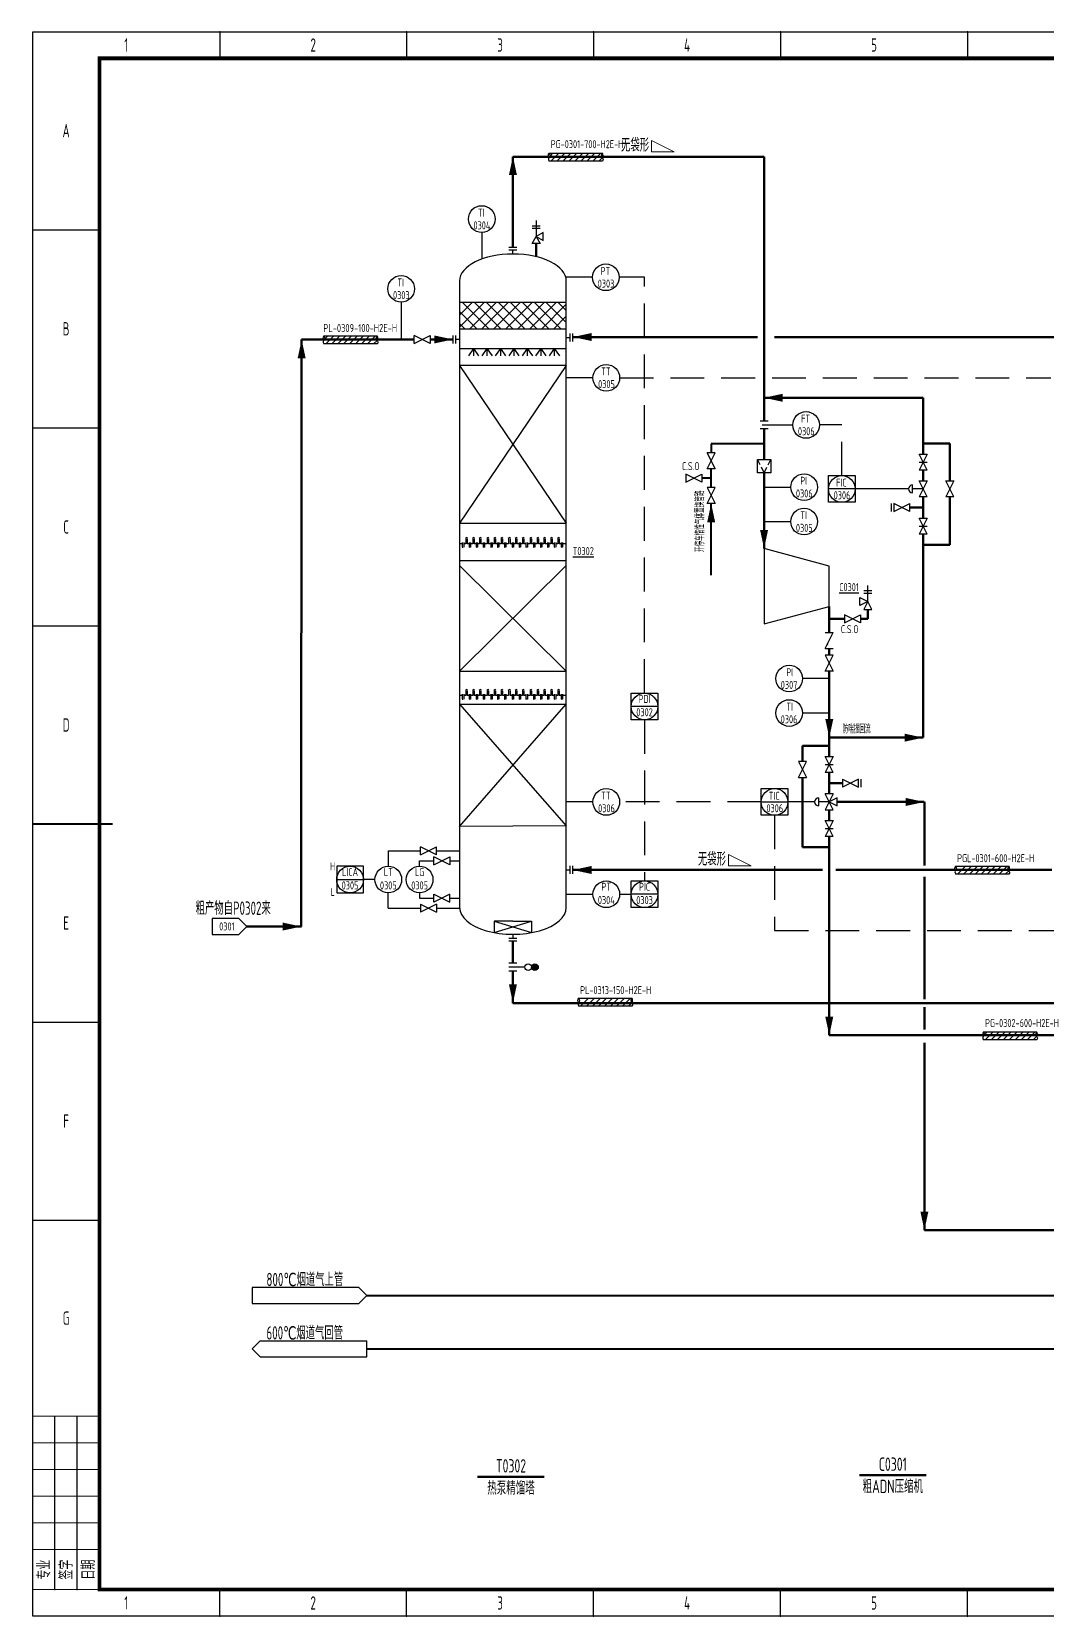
# Model space of a CAD drawing. Header units: millimetres. Extents: x 453 to 7190, y 523 to 4294.
# Drawn here: x 2184 to 2565, y 1317 to 1911 of the extents above; entities that cross this region are included whole.
import ezdxf

# ---------------------------------------------------------------- set-up
doc = ezdxf.new("R2010")
doc.units = ezdxf.units.MM
doc.linetypes.add('DASHED', pattern=[19.05, 12.7, -6.35])
for name, color, linetype, lineweight in [('01-主物流线-粗实线', 134, 'Continuous', 80), ('03-设备外轮廓线-细实线', 7, 'Continuous', 25), ('04-设备内部件-细实线', 170, 'Continuous', 25), ('05-图框与标题栏', 7, 'Continuous', 25), ('06-公用工程-中、低压蒸汽与凝水回管', 14, 'Continuous', 40), ('07-公用工程-氮气或空气与回管', 241, 'Continuous', 40), ('09-文本', 7, 'Continuous', 25), ('10-流股接续标志', 7, 'Continuous', 25), ('11-文本', 7, 'Continuous', 25), ('11-管道组合号', 50, 'Continuous', 15), ('12-仪表', 190, 'Continuous', 25), ('12-信号线', 226, 'DASHED', 25), ('12-设备位号线', 7, 'Continuous', 80), ('14-箭头', 7, 'Continuous', 25), ('15-仪表', 190, 'Continuous', 25), ('16-阀门与管件', 102, 'Continuous', 25)]:
    doc.layers.add(name, color=color, linetype=linetype, lineweight=lineweight)
doc.layers.add('TITLE', color=7, linetype='Continuous')
doc.styles.add('3-gbcbig', font='gbenor.shx', dxfattribs={"width": 0.7, "height": 3, "bigfont": 'gbcbig.shx'})
doc.styles.add('5-gbcbig', font='gbenor.shx', dxfattribs={"width": 0.7, "height": 5, "bigfont": 'gbcbig.shx'})
doc.styles.add('PRAY-6-GBCBIG', font='gbenor.shx', dxfattribs={"width": 0.7, "bigfont": 'gbcbig.shx'})
doc.styles.add('头号烷家', font='gbenor.shx', dxfattribs={"width": 0.75, "height": 3, "bigfont": 'gbcbig.shx'})
doc.styles.add('工程字', font='gbenor.shx', dxfattribs={"bigfont": 'gbcbig.shx'})

# ---------------------------------------------------------------- blocks, each defined once
blk = doc.blocks.new('锥型过滤器')
at = {"layer": '16-阀门与管件'}
for p, q in [((0, 0), (-1.03, -2.05)), ((0, 0), (1.03, -2.05)), ((-1.47, -2.95), (-2.5, -5)), ((1.47, -2.95), (2.5, -5))]:
    blk.add_line(p, q, dxfattribs=at)
blk.add_lwpolyline([(-2.5, -5), (2.5, -5), (2.5, 0), (-2.5, 0)], close=True, dxfattribs=at)
blk = doc.blocks.new('管道组合号')
at = {"layer": '11-管道组合号', "style": '头号烷家', "width": 0.75}
blk.add_attdef('管道组合号', (-4.3, 3.13), '', height=3, dxfattribs=at)

msp = doc.modelspace()

# ---------------------------------------------------------------- hatches: boundary and pattern name
at = {"layer": '04-设备内部件-细实线'}
h = msp.add_hatch(dxfattribs=at)
h.set_pattern_fill('ANSI37', color=256)
h.set_pattern_definition([(45, (1714.4883, -1689.9793), (-2.245064, 2.245064), []), (135, (1714.4883, -1689.9793), (-2.245064, -2.245064), [])])
h.paths.add_polyline_path([(2344.67, 1809.8), (2344.67, 1799.8), (2384.67, 1799.8), (2384.67, 1809.8)])
at = {"layer": '16-阀门与管件'}
msp.add_hatch(color=256, dxfattribs=at).paths.add_polyline_path([(2371.67, 1560.5, -1), (2374.17, 1560.5, -1)])

# ---------------------------------------------------------------- linework, layer by layer
for p, q in [((2366.17, 1830.3), (2363.17, 1830.3)), ((2366.17, 1829.3), (2363.17, 1829.3)), ((2364.67, 1827.8), (2364.67, 1829.3)), ((2342.17, 1797.29), (2342.17, 1794.29)), ((2343.17, 1797.29), (2343.17, 1794.29)), ((2344.67, 1795.79), (2343.17, 1795.79)), ((2384.67, 1796.5), (2386.17, 1796.5)), ((2386.17, 1795), (2386.17, 1798)), ((2387.17, 1795), (2387.17, 1798)), ((2458.82, 1717.38), (2458.82, 1745.83)), ((2458.82, 1717.38), (2458.82, 1689.18)), ((2483.26, 1710.83), (2458.82, 1717.38)), ((2483.26, 1695.73), (2483.26, 1710.83)), ((2458.82, 1689.18), (2483.26, 1695.73)), ((2483.26, 1677.47), (2483.26, 1677.47)), ((2386.17, 1595.42), (2386.17, 1598.42)), ((2387.17, 1595.42), (2387.17, 1598.42)), ((2530.55, 1598.35), (2550.55, 1598.35)), ((2531.28, 1595.35), (2534.28, 1598.35)), ((2533.52, 1595.35), (2536.52, 1598.35)), ((2535.77, 1595.35), (2538.77, 1598.35)), ((2538.01, 1595.35), (2541.01, 1598.35)), ((2540.26, 1595.35), (2543.26, 1598.35)), ((2542.5, 1595.35), (2545.5, 1598.35)), ((2544.75, 1595.35), (2547.75, 1598.35)), ((2546.99, 1595.35), (2549.99, 1598.35)), ((2384.67, 1596.92), (2386.17, 1596.92)), ((2550.55, 1595.35), (2530.55, 1595.35)), ((2549.24, 1595.35), (2550.51, 1596.63)), ((2261.91, 1578.71), (2251.91, 1578.71)), ((2251.91, 1578.71), (2251.91, 1572.71)), ((2264.91, 1575.71), (2261.91, 1578.71)), ((2261.91, 1572.71), (2264.91, 1575.71)), ((2251.91, 1572.71), (2261.91, 1572.71)), ((2363.17, 1571.3), (2366.17, 1571.3)), ((2363.17, 1570.3), (2366.17, 1570.3)), ((2364.67, 1572.8), (2364.67, 1571.3)), ((2389.25, 1548.89), (2409.25, 1548.89)), ((2409.25, 1545.89), (2389.25, 1545.89)), ((2389.98, 1545.89), (2392.98, 1548.89)), ((2392.22, 1545.89), (2395.22, 1548.89)), ((2394.47, 1545.89), (2397.47, 1548.89)), ((2396.71, 1545.89), (2399.71, 1548.89)), ((2398.96, 1545.89), (2401.96, 1548.89)), ((2401.2, 1545.89), (2404.2, 1548.89)), ((2403.45, 1545.89), (2406.45, 1548.89)), ((2405.69, 1545.89), (2408.69, 1548.89)), ((2407.94, 1545.89), (2409.21, 1547.17))]:
    msp.add_line(p, q)
for points in [[(2481.76, 1680, 0, 0.7, 0), (2482.66, 1681.79, 0.7, 0.7, 0)], [(2518.47, 1646.52, 0, 3, 0), (2511.47, 1646.52, 3, 3, 0)]]:
    msp.add_lwpolyline(points, format="xyseb")
for centre, radius, start, end in [((2531.7, 1597.37), 1.5, 139.56309, 215.9037), ((2549.46, 1597.52), 1.37, 319.99289, 37.26243), ((2390.4, 1547.92), 1.5, 139.56309, 215.9037), ((2408.16, 1548.06), 1.37, 319.99289, 37.26243)]:
    msp.add_arc(centre, radius, start, end)
for points in [[(2530.55, 1598.35), (2530.91, 1597.19), (2530.38, 1596.26), (2530.55, 1595.35)], [(2389.25, 1548.89), (2389.61, 1547.73), (2389.08, 1546.8), (2389.25, 1545.89)]]:
    msp.add_spline(points, degree=3)
for points in [[(2550.55, 1598.35), (2550.2, 1597.87), (2550.04, 1596.96), (2551.01, 1596.23), (2550.73, 1595.53), (2550.55, 1595.35)], [(2409.25, 1548.89), (2408.9, 1548.41), (2408.74, 1547.5), (2409.71, 1546.77), (2409.43, 1546.07), (2409.25, 1545.89)]]:
    msp.add_open_spline(points, degree=3, knots=[0, 0, 0, 0, 1.367527, 2.619727, 3.553416, 3.553416, 3.553416, 3.553416])
at = {"layer": '01-主物流线-粗实线'}
for p, q in [((2364.67, 1830.3), (2364.67, 1864.28)), ((2364.67, 1864.28), (2458.82, 1864.28)), ((2458.82, 1765.23), (2458.82, 1864.28)), ((2373.4, 1831.8), (2373.4, 1826.8)), ((2285.31, 1575.71), (2285.47, 1795.79)), ((2285.47, 1795.79), (2327.69, 1795.79)), ((2333.69, 1795.79), (2342.17, 1795.79)), ((2387.17, 1796.7), (2456.32, 1796.7)), ((2462.72, 1796.7), (2614.18, 1796.7)), ((2518.47, 1773.93), (2458.82, 1773.93)), ((2518.47, 1773.93), (2518.47, 1752.74)), ((2458.82, 1750.83), (2458.82, 1762.23)), ((2518.47, 1756.74), (2528.47, 1756.74)), ((2528.47, 1756.74), (2528.47, 1742.74)), ((2518.47, 1746.74), (2518.47, 1742.74)), ((2458.82, 1717.38), (2458.82, 1745.83)), ((2518.47, 1736.74), (2518.47, 1728.74)), ((2528.47, 1718.74), (2528.47, 1736.74)), ((2518.47, 1732.74), (2513.47, 1732.74)), ((2518.47, 1722.74), (2518.47, 1646.52)), ((2518.47, 1718.74), (2528.47, 1718.74)), ((2483.26, 1695.73), (2483.26, 1686)), ((2497.74, 1691.05), (2497.74, 1694.59)), ((2488.93, 1691.02), (2483.26, 1691.02)), ((2494.93, 1691.05), (2497.74, 1691.05)), ((2483.26, 1680), (2483.26, 1677.47)), ((2483.26, 1671.47), (2483.26, 1653.62)), ((2483.26, 1639.42), (2483.26, 1653.62)), ((2483.26, 1646.52), (2518.47, 1646.52)), ((2483.26, 1643.42), (2473.26, 1643.42)), ((2473.26, 1643.42), (2473.26, 1637.59)), ((2473.26, 1605.42), (2473.26, 1631.59)), ((2483.26, 1633.42), (2483.26, 1625.42)), ((2483.26, 1629.42), (2488.26, 1629.42)), ((2483.26, 1625.42), (2483.26, 1628.81)), ((2486.26, 1622.42), (2518.89, 1622.42)), ((2518.91, 1622.42), (2518.91, 1598.56)), ((2483.26, 1615.42), (2483.26, 1619.42)), ((2483.26, 1619.42), (2483.26, 1615.42)), ((2483.26, 1605.42), (2473.26, 1605.42)), ((2483.26, 1534.97), (2483.26, 1609.42)), ((2480.76, 1596.92), (2387.17, 1596.92)), ((2541.57, 1596.92), (2485.76, 1596.92)), ((2518.91, 1594.41), (2518.91, 1566.4)), ((2541.57, 1596.92), (2566.71, 1596.92)), ((2264.91, 1575.71), (2285.47, 1575.71)), ((2364.67, 1570.3), (2364.67, 1562)), ((2518.91, 1566.4), (2518.91, 1548.55)), ((2364.67, 1559), (2364.67, 1547.04)), ((2364.67, 1547.04), (2436.9, 1547.04)), ((2436.9, 1547.04), (2481.57, 1547.04)), ((2478.57, 1547.04), (2629.56, 1547.04)), ((2518.91, 1545.53), (2518.91, 1537.12)), ((2618.25, 1534.97), (2483.26, 1534.97)), ((2518.91, 1532.18), (2518.91, 1461.89)), ((2518.91, 1461.89), (2632.85, 1461.89))]:
    msp.add_line(p, q, dxfattribs=at)
at = {"layer": '03-设备外轮廓线-细实线'}
for p, q in [((2344.67, 1817.8), (2344.67, 1582.8)), ((2384.67, 1582.8), (2384.67, 1817.8))]:
    msp.add_line(p, q, dxfattribs=at)
for centre, start_param, end_param in [((2364.67, 1817.8), 3.141593, 6.283185), ((2364.67, 1582.8), 0, 3.141593)]:
    msp.add_ellipse(centre, major_axis=(-20, 0), ratio=0.5, start_param=start_param, end_param=end_param, dxfattribs=at)
at = {"layer": '04-设备内部件-细实线'}
for p, q in [((2344.67, 1809.8), (2384.67, 1809.8)), ((2344.67, 1799.8), (2384.67, 1799.8)), ((2344.67, 1792.36), (2384.67, 1792.36)), ((2349.89, 1792.36), (2347.97, 1789.61)), ((2349.89, 1792.36), (2349.89, 1789.61)), ((2349.89, 1792.36), (2351.82, 1789.61)), ((2354.93, 1792.36), (2353.01, 1789.61)), ((2354.93, 1792.36), (2354.93, 1789.61)), ((2354.93, 1792.36), (2356.86, 1789.61)), ((2359.98, 1792.36), (2358.05, 1789.61)), ((2359.98, 1792.36), (2359.98, 1789.61)), ((2359.98, 1792.36), (2361.9, 1789.61)), ((2365.02, 1792.36), (2363.09, 1789.61)), ((2365.02, 1792.36), (2365.02, 1789.61)), ((2365.02, 1792.36), (2366.94, 1789.61)), ((2370.06, 1792.36), (2368.13, 1789.61)), ((2370.06, 1792.36), (2370.06, 1789.61)), ((2370.06, 1792.36), (2371.98, 1789.61)), ((2375.1, 1792.36), (2373.17, 1789.61)), ((2375.1, 1792.36), (2375.1, 1789.61)), ((2375.1, 1792.36), (2377.03, 1789.61)), ((2380.14, 1792.36), (2378.21, 1789.61)), ((2380.14, 1792.36), (2380.14, 1789.61)), ((2380.14, 1792.36), (2382.07, 1789.61)), ((2384.67, 1786.04), (2344.67, 1786.04)), ((2344.67, 1786.04), (2384.67, 1726.93)), ((2384.67, 1786.04), (2344.67, 1726.93)), ((2344.67, 1726.93), (2384.67, 1726.93)), ((2345.7, 1719.17), (2344.67, 1719.17)), ((2345.7, 1719.69), (2345.7, 1717.88)), ((2345.7, 1717.88), (2345.83, 1717.88)), ((2346.22, 1717.88), (2346.09, 1717.88)), ((2346.22, 1719.69), (2346.22, 1717.88)), ((2347, 1719.17), (2346.22, 1719.17)), ((2346.87, 1721.25), (2347.26, 1721.51)), ((2347, 1720.99), (2347, 1719.17)), ((2347.65, 1721.25), (2347.26, 1721.51)), ((2347.52, 1720.99), (2347.52, 1719.17)), ((2348.3, 1719.17), (2347.52, 1719.17)), ((2348.3, 1719.69), (2348.3, 1717.88)), ((2348.3, 1717.88), (2348.43, 1717.88)), ((2348.81, 1717.88), (2348.69, 1717.88)), ((2348.81, 1719.69), (2348.81, 1717.88)), ((2349.59, 1719.17), (2348.81, 1719.17)), ((2349.46, 1721.25), (2349.85, 1721.51)), ((2349.59, 1720.99), (2349.59, 1719.17)), ((2350.24, 1721.25), (2349.85, 1721.51)), ((2350.11, 1720.99), (2350.11, 1719.17)), ((2350.89, 1719.17), (2350.11, 1719.17)), ((2350.89, 1719.69), (2350.89, 1717.88)), ((2350.89, 1717.88), (2351.02, 1717.88)), ((2351.41, 1717.88), (2351.28, 1717.88)), ((2351.41, 1719.69), (2351.41, 1717.88)), ((2352.18, 1719.17), (2351.41, 1719.17)), ((2352.05, 1721.25), (2352.44, 1721.51)), ((2352.18, 1720.99), (2352.18, 1719.17)), ((2352.83, 1721.25), (2352.44, 1721.51)), ((2352.7, 1720.99), (2352.7, 1719.17)), ((2353.48, 1719.17), (2352.7, 1719.17)), ((2353.48, 1719.69), (2353.48, 1717.88)), ((2353.48, 1717.88), (2353.61, 1717.88)), ((2354, 1717.88), (2353.87, 1717.88)), ((2354, 1719.69), (2354, 1717.88)), ((2355.04, 1719.17), (2354, 1719.17)), ((2355.04, 1719.17), (2354, 1719.17)), ((2354.91, 1721.25), (2355.29, 1721.51)), ((2355.04, 1720.99), (2355.04, 1719.17)), ((2355.68, 1721.25), (2355.29, 1721.51)), ((2355.55, 1720.99), (2355.55, 1719.17)), ((2356.33, 1719.17), (2355.55, 1719.17)), ((2356.33, 1719.69), (2356.33, 1717.88)), ((2356.33, 1717.88), (2356.46, 1717.88)), ((2356.85, 1717.88), (2356.72, 1717.88)), ((2356.85, 1719.69), (2356.85, 1717.88)), ((2357.63, 1719.17), (2356.85, 1719.17)), ((2357.5, 1721.25), (2357.89, 1721.51)), ((2357.63, 1720.99), (2357.63, 1719.17)), ((2358.28, 1721.25), (2357.89, 1721.51)), ((2358.15, 1720.99), (2358.15, 1719.17)), ((2358.92, 1719.17), (2358.15, 1719.17)), ((2358.92, 1719.69), (2358.92, 1717.88)), ((2358.92, 1717.88), (2359.05, 1717.88)), ((2359.44, 1717.88), (2359.31, 1717.88)), ((2359.44, 1719.69), (2359.44, 1717.88)), ((2360.22, 1719.17), (2359.44, 1719.17)), ((2360.09, 1721.25), (2360.48, 1721.51)), ((2360.22, 1720.99), (2360.22, 1719.17)), ((2360.87, 1721.25), (2360.48, 1721.51)), ((2360.74, 1720.99), (2360.74, 1719.17)), ((2361.52, 1719.17), (2360.74, 1719.17)), ((2361.52, 1719.69), (2361.52, 1717.88)), ((2361.52, 1717.88), (2361.64, 1717.88)), ((2362.03, 1717.88), (2361.9, 1717.88)), ((2362.03, 1719.69), (2362.03, 1717.88)), ((2363.07, 1719.17), (2362.03, 1719.17)), ((2362.94, 1721.25), (2363.33, 1721.51)), ((2363.07, 1720.99), (2363.07, 1719.17)), ((2363.72, 1721.25), (2363.33, 1721.51)), ((2363.59, 1720.99), (2363.59, 1719.17)), ((2364.37, 1719.17), (2363.59, 1719.17)), ((2364.37, 1719.69), (2364.37, 1717.88)), ((2364.37, 1717.88), (2364.5, 1717.88)), ((2364.88, 1717.88), (2364.75, 1717.88)), ((2364.88, 1719.69), (2364.88, 1717.88)), ((2365.66, 1719.17), (2364.88, 1719.17)), ((2365.53, 1721.25), (2365.92, 1721.51)), ((2365.66, 1720.99), (2365.66, 1719.17)), ((2366.31, 1721.25), (2365.92, 1721.51)), ((2366.18, 1720.99), (2366.18, 1719.17)), ((2366.96, 1719.17), (2366.18, 1719.17)), ((2366.96, 1719.69), (2366.96, 1717.88)), ((2366.96, 1717.88), (2367.09, 1717.88)), ((2367.48, 1717.88), (2367.35, 1717.88)), ((2367.48, 1719.69), (2367.48, 1717.88)), ((2368.25, 1719.17), (2367.48, 1719.17)), ((2368.12, 1721.25), (2368.51, 1721.51)), ((2368.25, 1720.99), (2368.25, 1719.17)), ((2368.9, 1721.25), (2368.51, 1721.51)), ((2368.77, 1720.99), (2368.77, 1719.17)), ((2369.55, 1719.17), (2368.77, 1719.17)), ((2369.55, 1719.69), (2369.55, 1717.88)), ((2369.55, 1717.88), (2369.68, 1717.88)), ((2370.07, 1717.88), (2369.94, 1717.88)), ((2370.07, 1719.69), (2370.07, 1717.88)), ((2371.11, 1719.17), (2370.07, 1719.17)), ((2370.98, 1721.25), (2371.36, 1721.51)), ((2371.11, 1720.99), (2371.11, 1719.17)), ((2371.75, 1721.25), (2371.36, 1721.51)), ((2371.62, 1720.99), (2371.62, 1719.17)), ((2372.4, 1719.17), (2371.62, 1719.17)), ((2372.4, 1719.69), (2372.4, 1717.88)), ((2372.4, 1717.88), (2372.53, 1717.88)), ((2372.92, 1717.88), (2372.79, 1717.88)), ((2372.92, 1719.69), (2372.92, 1717.88)), ((2373.7, 1719.17), (2372.92, 1719.17)), ((2373.57, 1721.25), (2373.96, 1721.51)), ((2373.7, 1720.99), (2373.7, 1719.17)), ((2374.35, 1721.25), (2373.96, 1721.51)), ((2374.22, 1720.99), (2374.22, 1719.17)), ((2374.99, 1719.17), (2374.22, 1719.17)), ((2374.99, 1719.69), (2374.99, 1717.88)), ((2374.99, 1717.88), (2375.12, 1717.88)), ((2375.51, 1717.88), (2375.38, 1717.88)), ((2375.51, 1719.69), (2375.51, 1717.88)), ((2376.29, 1719.17), (2375.51, 1719.17)), ((2376.16, 1721.25), (2376.55, 1721.51)), ((2376.29, 1720.99), (2376.29, 1719.17)), ((2376.94, 1721.25), (2376.55, 1721.51)), ((2376.81, 1720.99), (2376.81, 1719.17)), ((2377.58, 1719.17), (2376.81, 1719.17)), ((2377.58, 1719.69), (2377.58, 1717.88)), ((2377.58, 1717.88), (2377.71, 1717.88)), ((2378.1, 1717.88), (2377.97, 1717.88)), ((2378.1, 1719.69), (2378.1, 1717.88)), ((2378.88, 1719.17), (2378.1, 1719.17)), ((2378.75, 1721.25), (2379.14, 1721.51)), ((2378.88, 1720.99), (2378.88, 1719.17)), ((2379.53, 1721.25), (2379.14, 1721.51)), ((2379.4, 1720.99), (2379.4, 1719.17)), ((2380.18, 1719.17), (2379.4, 1719.17)), ((2380.18, 1719.69), (2380.18, 1717.88)), ((2380.18, 1717.88), (2380.31, 1717.88)), ((2380.7, 1717.88), (2380.57, 1717.88)), ((2380.7, 1719.69), (2380.7, 1717.88)), ((2381.47, 1719.17), (2380.7, 1719.17)), ((2381.34, 1721.25), (2381.73, 1721.51)), ((2381.47, 1720.99), (2381.47, 1719.17)), ((2382.12, 1721.25), (2381.73, 1721.51)), ((2381.99, 1720.99), (2381.99, 1719.17)), ((2382.77, 1719.17), (2381.99, 1719.17)), ((2382.77, 1719.69), (2382.77, 1717.88)), ((2382.77, 1717.88), (2382.9, 1717.88)), ((2383.29, 1717.88), (2383.16, 1717.88)), ((2383.29, 1719.69), (2383.29, 1717.88)), ((2384.67, 1719.17), (2383.29, 1719.17)), ((2344.67, 1712.91), (2384.67, 1712.91)), ((2344.67, 1711.04), (2384.67, 1671.42)), ((2384.67, 1711.04), (2344.67, 1671.42)), ((2344.67, 1671.42), (2384.67, 1671.42)), ((2346.87, 1664.35), (2347.26, 1664.61)), ((2347, 1664.09), (2347, 1662.27)), ((2347.65, 1664.35), (2347.26, 1664.61)), ((2347.52, 1664.09), (2347.52, 1662.27)), ((2349.46, 1664.35), (2349.85, 1664.61)), ((2349.59, 1664.09), (2349.59, 1662.27)), ((2350.24, 1664.35), (2349.85, 1664.61)), ((2350.11, 1664.09), (2350.11, 1662.27)), ((2352.05, 1664.35), (2352.44, 1664.61)), ((2352.18, 1664.09), (2352.18, 1662.27)), ((2352.83, 1664.35), (2352.44, 1664.61)), ((2352.7, 1664.09), (2352.7, 1662.27)), ((2354.91, 1664.35), (2355.29, 1664.61)), ((2355.04, 1664.09), (2355.04, 1662.27)), ((2355.68, 1664.35), (2355.29, 1664.61)), ((2355.55, 1664.09), (2355.55, 1662.27)), ((2357.5, 1664.35), (2357.89, 1664.61)), ((2357.63, 1664.09), (2357.63, 1662.27)), ((2358.28, 1664.35), (2357.89, 1664.61)), ((2358.15, 1664.09), (2358.15, 1662.27)), ((2360.09, 1664.35), (2360.48, 1664.61)), ((2360.22, 1664.09), (2360.22, 1662.27)), ((2360.87, 1664.35), (2360.48, 1664.61)), ((2360.74, 1664.09), (2360.74, 1662.27)), ((2362.94, 1664.35), (2363.33, 1664.61)), ((2363.07, 1664.09), (2363.07, 1662.27)), ((2363.72, 1664.35), (2363.33, 1664.61)), ((2363.59, 1664.09), (2363.59, 1662.27)), ((2365.53, 1664.35), (2365.92, 1664.61)), ((2365.66, 1664.09), (2365.66, 1662.27)), ((2366.31, 1664.35), (2365.92, 1664.61)), ((2366.18, 1664.09), (2366.18, 1662.27)), ((2368.12, 1664.35), (2368.51, 1664.61)), ((2368.25, 1664.09), (2368.25, 1662.27)), ((2368.9, 1664.35), (2368.51, 1664.61)), ((2368.77, 1664.09), (2368.77, 1662.27)), ((2370.98, 1664.35), (2371.36, 1664.61)), ((2371.11, 1664.09), (2371.11, 1662.27)), ((2371.75, 1664.35), (2371.36, 1664.61)), ((2371.62, 1664.09), (2371.62, 1662.27)), ((2373.57, 1664.35), (2373.96, 1664.61)), ((2373.7, 1664.09), (2373.7, 1662.27)), ((2374.35, 1664.35), (2373.96, 1664.61)), ((2374.22, 1664.09), (2374.22, 1662.27)), ((2376.16, 1664.35), (2376.55, 1664.61)), ((2376.29, 1664.09), (2376.29, 1662.27)), ((2376.94, 1664.35), (2376.55, 1664.61)), ((2376.81, 1664.09), (2376.81, 1662.27)), ((2378.75, 1664.35), (2379.14, 1664.61)), ((2378.88, 1664.09), (2378.88, 1662.27)), ((2379.53, 1664.35), (2379.14, 1664.61)), ((2379.4, 1664.09), (2379.4, 1662.27)), ((2381.34, 1664.35), (2381.73, 1664.61)), ((2381.47, 1664.09), (2381.47, 1662.27)), ((2382.12, 1664.35), (2381.73, 1664.61)), ((2381.99, 1664.09), (2381.99, 1662.27)), ((2345.7, 1662.27), (2344.67, 1662.27)), ((2344.67, 1659.04), (2384.67, 1659.04)), ((2344.67, 1613.27), (2384.67, 1659.04)), ((2344.67, 1659.04), (2384.67, 1613.52)), ((2345.7, 1662.79), (2345.7, 1660.98)), ((2345.7, 1660.98), (2345.83, 1660.98)), ((2346.22, 1660.98), (2346.09, 1660.98)), ((2346.22, 1662.79), (2346.22, 1660.98)), ((2347, 1662.27), (2346.22, 1662.27)), ((2348.3, 1662.27), (2347.52, 1662.27)), ((2348.3, 1662.79), (2348.3, 1660.98)), ((2348.3, 1660.98), (2348.43, 1660.98)), ((2348.81, 1660.98), (2348.69, 1660.98)), ((2348.81, 1662.79), (2348.81, 1660.98)), ((2349.59, 1662.27), (2348.81, 1662.27)), ((2350.89, 1662.27), (2350.11, 1662.27)), ((2350.89, 1662.79), (2350.89, 1660.98)), ((2350.89, 1660.98), (2351.02, 1660.98)), ((2351.41, 1660.98), (2351.28, 1660.98)), ((2351.41, 1662.79), (2351.41, 1660.98)), ((2352.18, 1662.27), (2351.41, 1662.27)), ((2353.48, 1662.27), (2352.7, 1662.27)), ((2353.48, 1662.79), (2353.48, 1660.98)), ((2353.48, 1660.98), (2353.61, 1660.98)), ((2354, 1660.98), (2353.87, 1660.98)), ((2354, 1662.79), (2354, 1660.98)), ((2355.04, 1662.27), (2354, 1662.27)), ((2355.04, 1662.27), (2354, 1662.27)), ((2356.33, 1662.27), (2355.55, 1662.27)), ((2356.33, 1662.79), (2356.33, 1660.98)), ((2356.33, 1660.98), (2356.46, 1660.98)), ((2356.85, 1660.98), (2356.72, 1660.98)), ((2356.85, 1662.79), (2356.85, 1660.98)), ((2357.63, 1662.27), (2356.85, 1662.27)), ((2358.92, 1662.27), (2358.15, 1662.27)), ((2358.92, 1662.79), (2358.92, 1660.98)), ((2358.92, 1660.98), (2359.05, 1660.98)), ((2359.44, 1660.98), (2359.31, 1660.98)), ((2359.44, 1662.79), (2359.44, 1660.98)), ((2360.22, 1662.27), (2359.44, 1662.27)), ((2361.52, 1662.27), (2360.74, 1662.27)), ((2361.52, 1662.79), (2361.52, 1660.98)), ((2361.52, 1660.98), (2361.64, 1660.98)), ((2362.03, 1660.98), (2361.9, 1660.98)), ((2362.03, 1662.79), (2362.03, 1660.98)), ((2363.07, 1662.27), (2362.03, 1662.27)), ((2364.37, 1662.27), (2363.59, 1662.27)), ((2364.37, 1662.79), (2364.37, 1660.98)), ((2364.37, 1660.98), (2364.5, 1660.98)), ((2364.88, 1660.98), (2364.75, 1660.98)), ((2364.88, 1662.79), (2364.88, 1660.98)), ((2365.66, 1662.27), (2364.88, 1662.27)), ((2366.96, 1662.27), (2366.18, 1662.27)), ((2366.96, 1662.79), (2366.96, 1660.98)), ((2366.96, 1660.98), (2367.09, 1660.98)), ((2367.48, 1660.98), (2367.35, 1660.98)), ((2367.48, 1662.79), (2367.48, 1660.98)), ((2368.25, 1662.27), (2367.48, 1662.27)), ((2369.55, 1662.27), (2368.77, 1662.27)), ((2369.55, 1662.79), (2369.55, 1660.98)), ((2369.55, 1660.98), (2369.68, 1660.98)), ((2370.07, 1660.98), (2369.94, 1660.98)), ((2370.07, 1662.79), (2370.07, 1660.98)), ((2371.11, 1662.27), (2370.07, 1662.27)), ((2372.4, 1662.27), (2371.62, 1662.27)), ((2372.4, 1662.79), (2372.4, 1660.98)), ((2372.4, 1660.98), (2372.53, 1660.98)), ((2372.92, 1660.98), (2372.79, 1660.98)), ((2372.92, 1662.79), (2372.92, 1660.98)), ((2373.7, 1662.27), (2372.92, 1662.27)), ((2374.99, 1662.27), (2374.22, 1662.27)), ((2374.99, 1662.79), (2374.99, 1660.98)), ((2374.99, 1660.98), (2375.12, 1660.98)), ((2375.51, 1660.98), (2375.38, 1660.98)), ((2375.51, 1662.79), (2375.51, 1660.98)), ((2376.29, 1662.27), (2375.51, 1662.27)), ((2377.58, 1662.27), (2376.81, 1662.27)), ((2377.58, 1662.79), (2377.58, 1660.98)), ((2377.58, 1660.98), (2377.71, 1660.98)), ((2378.1, 1660.98), (2377.97, 1660.98)), ((2378.1, 1662.79), (2378.1, 1660.98)), ((2378.88, 1662.27), (2378.1, 1662.27)), ((2380.18, 1662.27), (2379.4, 1662.27)), ((2380.18, 1662.79), (2380.18, 1660.98)), ((2380.18, 1660.98), (2380.31, 1660.98)), ((2380.7, 1660.98), (2380.57, 1660.98)), ((2380.7, 1662.79), (2380.7, 1660.98)), ((2381.47, 1662.27), (2380.7, 1662.27)), ((2382.77, 1662.27), (2381.99, 1662.27)), ((2382.77, 1662.79), (2382.77, 1660.98)), ((2382.77, 1660.98), (2382.9, 1660.98)), ((2383.29, 1660.98), (2383.16, 1660.98)), ((2383.29, 1662.79), (2383.29, 1660.98)), ((2384.67, 1662.27), (2383.29, 1662.27)), ((2384.67, 1613.52), (2344.67, 1613.27)), ((2364.67, 1577.7), (2357.67, 1577.7)), ((2357.67, 1577.7), (2357.67, 1573.43)), ((2357.67, 1573.43), (2371.67, 1577.7)), ((2357.67, 1577.7), (2371.67, 1573.43)), ((2364.67, 1577.7), (2371.67, 1577.7)), ((2371.67, 1577.7), (2371.67, 1573.43))]:
    msp.add_line(p, q, dxfattribs=at)
at = {"layer": '05-图框与标题栏'}
for p, q in [((2254.75, 1911.16), (2254.75, 1901.16)), ((2324.83, 1911.16), (2324.83, 1901.16)), ((2394.92, 1911.16), (2394.92, 1901.16)), ((2465, 1911.16), (2465, 1901.16)), ((2535.08, 1911.16), (2535.08, 1901.16)), ((2184.67, 1836.91), (2209.67, 1836.91)), ((2184.67, 1762.66), (2209.67, 1762.66)), ((2184.67, 1688.41), (2209.67, 1688.41)), ((2184.67, 1539.91), (2209.67, 1539.91)), ((2184.67, 1465.66), (2209.67, 1465.66)), ((2193, 1327.16), (2193, 1392.16)), ((2201.33, 1327.16), (2201.33, 1392.16)), ((2254.75, 1317.16), (2254.75, 1327.16)), ((2324.83, 1317.16), (2324.83, 1327.16)), ((2394.92, 1317.16), (2394.92, 1327.16)), ((2465, 1317.16), (2465, 1327.16)), ((2535.08, 1317.16), (2535.08, 1327.16))]:
    msp.add_line(p, q, dxfattribs=at)
at = {"layer": '05-图框与标题栏', "const_width": 1.4}
msp.add_lwpolyline([(2209.67, 1901.16), (2209.67, 1327.16), (3015.67, 1327.16), (3015.67, 1901.16)], close=True, dxfattribs=at)
at = {"layer": '05-图框与标题栏'}
for points, const_width in [([(2184.67, 1614.16), (2214.67, 1614.16)], 0.8), ([(2209.67, 1392.16), (2184.67, 1392.16)], 0.4), ([(2209.67, 1382.16), (2184.67, 1382.16)], 0.4), ([(2209.67, 1372.16), (2184.67, 1372.16)], 0.4), ([(2209.67, 1362.16), (2184.67, 1362.16)], 0.4), ([(2209.67, 1352.16), (2184.67, 1352.16)], 0.4), ([(2209.67, 1342.16), (2184.67, 1342.16)], 0.4), ([(2209.67, 1327.16), (2184.67, 1327.16)], 0.4)]:
    msp.add_lwpolyline(points, dxfattribs=dict(at, const_width=const_width))
for p in [(2254.75, 1911.16), (2254.75, 1911.16), (2254.75, 1911.16), (2324.83, 1911.16), (2324.83, 1911.16), (2324.83, 1911.16), (2394.92, 1911.16), (2394.92, 1911.16), (2394.92, 1911.16), (2465, 1911.16), (2465, 1911.16), (2465, 1911.16), (2535.08, 1911.16), (2535.08, 1911.16), (2535.08, 1911.16), (2193, 1327.16), (2201.33, 1327.16), (2254.75, 1317.16), (2324.83, 1317.16), (2394.92, 1317.16), (2465, 1317.16), (2535.08, 1317.16)]:
    msp.add_point(p, dxfattribs=at)
at = {"layer": '06-公用工程-中、低压蒸汽与凝水回管'}
for p, q in [((2309.91, 1437.47), (2910.31, 1437.47)), ((2309.91, 1417.47), (2910.31, 1417.47))]:
    msp.add_line(p, q, dxfattribs=at)
at = {"layer": '07-公用工程-氮气或空气与回管'}
for p, q in [((2438.99, 1756.72), (2438.99, 1753.23)), ((2458.82, 1756.72), (2438.99, 1756.72)), ((2438.99, 1740.26), (2438.99, 1747.23)), ((2438.99, 1743.74), (2435.51, 1743.74)), ((2438.99, 1707.42), (2438.99, 1734.26))]:
    msp.add_line(p, q, dxfattribs=at)
at = {"layer": '10-流股接续标志'}
for p, q in [((2306.91, 1440.47), (2266.91, 1440.47)), ((2266.91, 1440.47), (2266.91, 1434.47)), ((2309.91, 1437.47), (2306.91, 1440.47)), ((2266.91, 1434.47), (2306.91, 1434.47)), ((2306.91, 1434.47), (2309.91, 1437.47)), ((2269.91, 1420.47), (2266.91, 1417.47)), ((2269.91, 1420.47), (2309.91, 1420.47)), ((2309.91, 1414.47), (2309.91, 1420.47)), ((2266.91, 1417.47), (2269.91, 1414.47)), ((2269.91, 1414.47), (2309.91, 1414.47))]:
    msp.add_line(p, q, dxfattribs=at)
at = {"layer": '11-文本'}
for p, q in [((2378.19, 1865.65), (2398.19, 1865.65)), ((2378.57, 1864.55), (2379.67, 1865.65)), ((2378.92, 1862.65), (2381.92, 1865.65)), ((2381.16, 1862.65), (2384.16, 1865.65)), ((2383.41, 1862.65), (2386.41, 1865.65)), ((2385.65, 1862.65), (2388.65, 1865.65)), ((2387.9, 1862.65), (2390.9, 1865.65)), ((2390.14, 1862.65), (2393.14, 1865.65)), ((2392.39, 1862.65), (2395.39, 1865.65)), ((2394.63, 1862.65), (2397.63, 1865.65)), ((2398.19, 1862.65), (2378.19, 1862.65)), ((2396.88, 1862.65), (2398.15, 1863.93)), ((2293.76, 1797.12), (2313.76, 1797.12)), ((2313.76, 1794.12), (2293.76, 1794.12)), ((2294.14, 1796.02), (2295.23, 1797.12)), ((2294.48, 1794.12), (2297.48, 1797.12)), ((2296.72, 1794.12), (2299.72, 1797.12)), ((2298.97, 1794.12), (2301.97, 1797.12)), ((2301.21, 1794.12), (2304.21, 1797.12)), ((2303.46, 1794.12), (2306.46, 1797.12)), ((2305.71, 1794.12), (2308.71, 1797.12)), ((2307.95, 1794.12), (2310.95, 1797.12)), ((2310.2, 1794.12), (2313.2, 1797.12)), ((2312.44, 1794.12), (2313.72, 1795.4)), ((2541.02, 1536.21), (2561.02, 1536.21)), ((2561.02, 1533.21), (2541.02, 1533.21)), ((2541.4, 1535.11), (2542.5, 1536.21)), ((2541.75, 1533.21), (2544.75, 1536.21)), ((2543.99, 1533.21), (2546.99, 1536.21)), ((2546.24, 1533.21), (2549.24, 1536.21)), ((2548.48, 1533.21), (2551.48, 1536.21)), ((2550.73, 1533.21), (2553.73, 1536.21)), ((2552.97, 1533.21), (2555.97, 1536.21)), ((2555.22, 1533.21), (2558.22, 1536.21)), ((2557.46, 1533.21), (2560.46, 1536.21)), ((2559.71, 1533.21), (2560.98, 1534.5))]:
    msp.add_line(p, q, dxfattribs=at)
for centre, radius, start, end in [((2379.34, 1864.67), 1.5, 139.56309, 215.9037), ((2397.1, 1864.81), 1.37, 319.99289, 37.26243), ((2294.9, 1796.14), 1.5, 139.56309, 215.9037), ((2312.66, 1796.28), 1.37, 319.99289, 37.26243), ((2542.17, 1535.24), 1.5, 139.56309, 215.9037), ((2559.93, 1535.38), 1.37, 319.99289, 37.26243)]:
    msp.add_arc(centre, radius, start, end, dxfattribs=at)
for points in [[(2378.19, 1865.65), (2378.55, 1864.49), (2378.01, 1863.56), (2378.19, 1862.65)], [(2293.76, 1797.12), (2294.12, 1795.96), (2293.58, 1795.03), (2293.76, 1794.12)], [(2541.02, 1536.21), (2541.38, 1535.06), (2540.85, 1534.12), (2541.02, 1533.21)]]:
    msp.add_spline(points, degree=3, dxfattribs=at)
for points in [[(2398.19, 1865.65), (2397.84, 1865.17), (2397.67, 1864.25), (2398.65, 1863.53), (2398.37, 1862.83), (2398.19, 1862.65)], [(2313.76, 1797.12), (2313.4, 1796.64), (2313.24, 1795.73), (2314.22, 1795), (2313.93, 1794.3), (2313.76, 1794.12)], [(2561.02, 1536.21), (2560.67, 1535.73), (2560.51, 1534.82), (2561.48, 1534.1), (2561.2, 1533.39), (2561.02, 1533.21)]]:
    msp.add_open_spline(points, degree=3, knots=[0, 0, 0, 0, 1.367527, 2.619727, 3.553416, 3.553416, 3.553416, 3.553416], dxfattribs=at)
at = {"layer": '11-管道组合号'}
for p, q in [((2416.66, 1866.11), (2416.66, 1870.41)), ((2416.66, 1870.41), (2425.16, 1866.11)), ((2425.16, 1866.11), (2416.66, 1866.11)), ((2445.47, 1598.48), (2445.47, 1602.78)), ((2445.47, 1602.78), (2453.97, 1598.48)), ((2453.97, 1598.48), (2445.47, 1598.48))]:
    msp.add_line(p, q, dxfattribs=at)
at = {"layer": '12-仪表'}
for p, q in [((2512.97, 1739.74), (2492.97, 1739.74)), ((2477.76, 1622.42), (2467.76, 1622.42))]:
    msp.add_line(p, q, dxfattribs=at)
at = {"layer": '12-信号线'}
for p, q in [((2414.01, 1819.08), (2404.5, 1819.08)), ((2414.01, 1663.21), (2414.01, 1819.08)), ((2404.67, 1781.4), (2566.37, 1781.4)), ((2487.97, 1763.73), (2479.57, 1763.73)), ((2487.97, 1744.74), (2487.97, 1763.73)), ((2414.01, 1653.21), (2414.01, 1592.8)), ((2457.76, 1622.42), (2404.67, 1622.42)), ((2462.76, 1617.42), (2462.76, 1574.24)), ((2404.67, 1587.8), (2409.01, 1587.8)), ((2462.76, 1574.24), (2769.72, 1574.24))]:
    msp.add_line(p, q, dxfattribs=at)
at = {"layer": '12-设备位号线'}
for p, q in [((2376.44, 1369.41), (2351.44, 1369.41)), ((2519.59, 1370.03), (2494.59, 1370.03))]:
    msp.add_line(p, q, dxfattribs=at)
at = {"layer": '14-箭头'}
for points in [[(2364.67, 1864.4, 0, 3, 0), (2364.67, 1857.4, 3, 3, 0)], [(2285.47, 1795.73, 0, 3, 0), (2285.47, 1788.73, 3, 3, 0)], [(2342.17, 1795.79, 0, 3, 0), (2335.17, 1795.79, 3, 3, 0)], [(2387.17, 1796.7, 0, 3, 0), (2394.17, 1796.7, 3, 3, 0)], [(2458.82, 1773.93, 0, 3, 0), (2465.82, 1773.93, 3, 3, 0)], [(2438.99, 1734.26, 0, 3, 0), (2438.99, 1727.26, 3, 3, 0)], [(2458.82, 1717.38, 0, 3, 0), (2458.82, 1724.38, 3, 3, 0)], [(2483.26, 1646.52, 0, 3, 0), (2483.26, 1653.52, 3, 3, 0)], [(2518.91, 1622.42, 0, 3, 0), (2511.91, 1622.42, 3, 3, 0)], [(2387.17, 1596.92, 0, 3, 0), (2394.17, 1596.92, 3, 3, 0)], [(2285.31, 1575.71, 0, 3, 0), (2278.31, 1575.71, 3, 3, 0)], [(2364.67, 1547.04, 0, 3, 0), (2364.67, 1554.04, 3, 3, 0)], [(2483.26, 1534.97, 0, 3, 0), (2483.26, 1541.97, 3, 3, 0)], [(2518.91, 1461.89, 0, 3, 0), (2518.91, 1468.89, 3, 3, 0)]]:
    msp.add_lwpolyline(points, format="xyseb", dxfattribs=at)
at = {"layer": '15-仪表'}
for p, q in [((2352.98, 1835.92), (2352.98, 1825.92)), ((2394.5, 1819.08), (2384.5, 1819.08)), ((2322.77, 1809.77), (2322.77, 1795.79)), ((2394.67, 1781.4), (2384.67, 1781.4)), ((2459.57, 1763.73), (2469.57, 1763.73)), ((2458.82, 1740.43), (2468.82, 1740.43)), ((2482.97, 1744.74), (2492.97, 1744.74)), ((2482.97, 1734.74), (2482.97, 1744.74)), ((2492.97, 1744.74), (2492.97, 1734.74)), ((2492.97, 1739.74), (2482.97, 1739.74)), ((2492.97, 1734.74), (2482.97, 1734.74)), ((2458.82, 1727.52), (2468.82, 1727.52)), ((2409.01, 1653.21), (2409.01, 1663.21)), ((2409.01, 1663.21), (2419.01, 1663.21)), ((2419.01, 1663.21), (2419.01, 1653.21)), ((2483.26, 1668.67), (2473.26, 1668.67)), ((2419.01, 1658.21), (2409.01, 1658.21)), ((2419.01, 1653.21), (2409.01, 1653.21)), ((2483.26, 1655.76), (2473.26, 1655.76)), ((2394.67, 1622.42), (2384.67, 1622.42)), ((2457.76, 1622.42), (2457.76, 1627.42)), ((2457.76, 1627.42), (2467.76, 1627.42)), ((2457.76, 1617.42), (2457.76, 1622.42)), ((2457.76, 1622.42), (2467.76, 1622.42)), ((2467.76, 1627.42), (2467.76, 1617.42)), ((2467.76, 1617.42), (2457.76, 1617.42)), ((2317.95, 1604.05), (2329.98, 1604.05)), ((2317.95, 1604.05), (2317.95, 1598.32)), ((2335.98, 1604.05), (2344.67, 1604.05)), ((2298.61, 1598.32), (2298.61, 1588.32)), ((2308.61, 1598.32), (2298.61, 1598.32)), ((2308.61, 1588.32), (2308.61, 1598.32)), ((2329.69, 1598.32), (2329.69, 1600.32)), ((2329.69, 1600.32), (2334.99, 1600.32)), ((2340.99, 1600.32), (2344.67, 1600.32)), ((2298.61, 1593.32), (2308.61, 1593.32)), ((2312.95, 1593.32), (2308.61, 1593.32)), ((2409.01, 1582.8), (2409.01, 1592.8)), ((2409.01, 1592.8), (2419.01, 1592.8)), ((2419.01, 1592.8), (2419.01, 1582.8)), ((2298.61, 1588.32), (2308.61, 1588.32)), ((2317.95, 1582.59), (2317.95, 1588.32)), ((2329.69, 1588.32), (2329.69, 1586.32)), ((2329.69, 1586.32), (2334.99, 1586.32)), ((2340.99, 1586.31), (2344.67, 1586.31)), ((2384.67, 1587.8), (2394.67, 1587.8)), ((2419.01, 1587.8), (2409.01, 1587.8)), ((2317.95, 1582.59), (2329.98, 1582.59)), ((2335.98, 1582.59), (2344.67, 1582.59)), ((2419.01, 1582.8), (2409.01, 1582.8))]:
    msp.add_line(p, q, dxfattribs=at)
for centre in [(2352.98, 1840.92), (2399.5, 1819.08), (2322.77, 1814.77), (2399.67, 1781.4), (2474.57, 1763.73), (2473.82, 1740.43), (2487.97, 1739.74), (2473.82, 1727.52), (2468.26, 1668.67), (2414.01, 1658.21), (2468.26, 1655.76), (2399.67, 1622.42), (2462.76, 1622.42), (2303.61, 1593.32), (2317.95, 1593.32), (2329.69, 1593.32), (2399.67, 1587.8), (2414.01, 1587.8)]:
    msp.add_circle(centre, 5, dxfattribs=at)
at = {"layer": '16-阀门与管件'}
for p, q in [((2371.9, 1838.4), (2374.9, 1838.4)), ((2374.9, 1837.4), (2371.9, 1837.4)), ((2373.4, 1840.4), (2373.4, 1834.4)), ((2375.99, 1835.9), (2373.4, 1834.4)), ((2375.99, 1832.9), (2375.99, 1835.9)), ((2375.99, 1832.9), (2375.99, 1835.9)), ((2371.9, 1831.8), (2373.4, 1834.4)), ((2374.9, 1831.8), (2371.9, 1831.8)), ((2373.4, 1834.4), (2374.9, 1831.8)), ((2373.4, 1834.4), (2375.99, 1832.9)), ((2327.69, 1794.29), (2327.69, 1797.29)), ((2327.69, 1794.29), (2333.69, 1797.29)), ((2333.69, 1794.29), (2327.69, 1797.29)), ((2333.69, 1797.29), (2333.69, 1794.29)), ((2457.32, 1765.23), (2460.32, 1765.23)), ((2460.32, 1762.23), (2457.32, 1762.23)), ((2458.07, 1763.73), (2459.57, 1763.73)), ((2437.49, 1753.23), (2440.49, 1747.23)), ((2437.49, 1747.23), (2440.49, 1753.23)), ((2440.49, 1753.23), (2437.49, 1753.23)), ((2440.49, 1747.23), (2437.49, 1753.23)), ((2516.97, 1752.74), (2519.97, 1752.74)), ((2519.97, 1746.74), (2516.97, 1752.74)), ((2519.97, 1752.74), (2516.97, 1746.74)), ((2440.49, 1747.23), (2437.49, 1747.23)), ((2516.97, 1749.74), (2519.97, 1749.74)), ((2519.97, 1746.74), (2516.97, 1746.74)), ((2435.51, 1742.24), (2429.51, 1745.24)), ((2429.51, 1742.24), (2435.51, 1745.24)), ((2429.51, 1745.24), (2429.51, 1742.24)), ((2435.51, 1745.24), (2435.51, 1742.24)), ((2514.47, 1738.24), (2514.47, 1741.24)), ((2516.97, 1742.74), (2519.97, 1742.74)), ((2519.97, 1736.74), (2516.97, 1742.74)), ((2519.97, 1742.74), (2516.97, 1736.74)), ((2526.97, 1742.74), (2529.97, 1742.74)), ((2529.97, 1736.74), (2526.97, 1742.74)), ((2529.97, 1742.74), (2526.97, 1736.74)), ((2437.49, 1740.26), (2440.49, 1734.26)), ((2437.49, 1734.26), (2440.49, 1740.26)), ((2440.49, 1740.26), (2437.49, 1740.26)), ((2518.47, 1739.74), (2514.47, 1739.74)), ((2519.97, 1736.74), (2516.97, 1736.74)), ((2529.97, 1736.74), (2526.97, 1736.74)), ((2440.49, 1734.26), (2437.49, 1734.26)), ((2506.47, 1734.24), (2506.47, 1731.24)), ((2507.47, 1734.24), (2507.47, 1731.24)), ((2507.47, 1731.24), (2513.47, 1734.24)), ((2513.47, 1731.24), (2507.47, 1734.24)), ((2513.47, 1731.24), (2513.47, 1734.24)), ((2516.97, 1728.74), (2519.97, 1728.74)), ((2519.97, 1722.74), (2516.97, 1728.74)), ((2519.97, 1728.74), (2516.97, 1722.74)), ((2516.97, 1725.74), (2519.97, 1725.74)), ((2519.97, 1722.74), (2516.97, 1722.74)), ((2494.74, 1696.09), (2494.74, 1699.09)), ((2494.74, 1699.09), (2497.74, 1697.59)), ((2499.24, 1701.59), (2496.24, 1701.59)), ((2499.24, 1700.59), (2496.24, 1700.59)), ((2497.74, 1697.59), (2497.74, 1703.59)), ((2497.74, 1697.59), (2494.74, 1696.09)), ((2497.74, 1697.59), (2496.24, 1694.59)), ((2496.24, 1694.59), (2499.24, 1694.59)), ((2499.24, 1694.59), (2497.74, 1697.59)), ((2494.94, 1689.55), (2488.93, 1692.52)), ((2488.93, 1692.52), (2488.94, 1689.52)), ((2488.94, 1689.52), (2494.93, 1692.55)), ((2494.93, 1692.55), (2494.94, 1689.55)), ((2481.76, 1680), (2484.76, 1686)), ((2481.76, 1686), (2484.76, 1686)), ((2481.76, 1680), (2484.76, 1680)), ((2481.76, 1671.47), (2484.76, 1677.47)), ((2481.76, 1677.47), (2484.76, 1671.47)), ((2484.76, 1677.47), (2481.76, 1677.47)), ((2484.76, 1671.47), (2481.76, 1671.47)), ((2474.76, 1637.59), (2471.76, 1637.59)), ((2471.76, 1631.59), (2474.76, 1637.59)), ((2471.76, 1637.59), (2474.76, 1631.59)), ((2481.76, 1639.42), (2484.76, 1639.42)), ((2484.76, 1633.42), (2481.76, 1639.42)), ((2484.76, 1639.42), (2481.76, 1633.42)), ((2481.76, 1636.42), (2484.76, 1636.42)), ((2471.76, 1631.59), (2474.76, 1631.59)), ((2484.76, 1633.42), (2481.76, 1633.42)), ((2488.26, 1630.92), (2488.26, 1627.92)), ((2488.26, 1630.92), (2491.26, 1629.42)), ((2491.26, 1629.42), (2488.26, 1627.92)), ((2494.26, 1630.92), (2491.26, 1629.42)), ((2491.26, 1629.42), (2494.26, 1627.92)), ((2494.26, 1627.92), (2494.26, 1630.92)), ((2495.26, 1627.92), (2495.26, 1630.92)), ((2479.26, 1623.92), (2479.26, 1620.92)), ((2483.26, 1622.42), (2479.26, 1622.42)), ((2484.76, 1625.42), (2481.76, 1625.42)), ((2484.76, 1625.42), (2481.76, 1619.42)), ((2484.76, 1619.42), (2481.76, 1625.42)), ((2486.26, 1623.92), (2483.26, 1622.42)), ((2483.26, 1622.42), (2486.26, 1620.92)), ((2486.26, 1620.92), (2486.26, 1623.92)), ((2481.76, 1619.42), (2484.76, 1619.42)), ((2481.76, 1615.42), (2484.76, 1615.42)), ((2484.76, 1609.42), (2481.76, 1615.42)), ((2484.76, 1615.42), (2481.76, 1609.42)), ((2481.76, 1612.42), (2484.76, 1612.42)), ((2335.98, 1602.55), (2329.98, 1605.55)), ((2329.98, 1602.55), (2335.98, 1605.55)), ((2329.98, 1602.55), (2329.98, 1605.55)), ((2335.98, 1602.55), (2335.98, 1605.55)), ((2484.76, 1609.42), (2481.76, 1609.42)), ((2340.99, 1598.82), (2334.99, 1601.82)), ((2334.99, 1598.82), (2340.99, 1601.82)), ((2334.99, 1598.82), (2334.99, 1601.82)), ((2340.99, 1601.82), (2340.99, 1598.82)), ((2334.99, 1584.82), (2334.99, 1587.82)), ((2340.99, 1587.82), (2334.99, 1584.82)), ((2334.99, 1587.82), (2340.99, 1584.82)), ((2340.99, 1584.81), (2340.99, 1587.81)), ((2335.98, 1584.09), (2329.98, 1581.09)), ((2329.98, 1584.09), (2335.98, 1581.09)), ((2329.98, 1584.09), (2329.98, 1581.09)), ((2335.98, 1584.09), (2335.98, 1581.09)), ((2366.17, 1562), (2363.17, 1562)), ((2369.17, 1560.5), (2363.17, 1560.5)), ((2366.17, 1559), (2363.17, 1559))]:
    msp.add_line(p, q, dxfattribs=at)
for centre in [(2370.42, 1560.5), (2372.92, 1560.5)]:
    msp.add_circle(centre, 1.25, dxfattribs=at)
for centre in [(2514.47, 1739.74), (2479.26, 1622.42)]:
    msp.add_arc(centre, 1.5, 90, 270, dxfattribs=at)
at = {"layer": 'TITLE'}
for p, q in [((2184.67, 1911.16), (3025.67, 1911.16)), ((2184.67, 1317.16), (2184.67, 1911.16)), ((3025.67, 1317.16), (2184.67, 1317.16))]:
    msp.add_line(p, q, dxfattribs=at)
msp.add_lwpolyline([(2184.67, 1911.16), (3025.67, 1911.16), (3025.67, 1317.16), (2184.67, 1317.16)], close=True, dxfattribs=at)

# ---------------------------------------------------------------- block references
at = {"layer": '11-管道组合号'}
msp.add_blockref('管道组合号', (2297.88, 1795.43), dxfattribs=at).add_auto_attribs({'管道组合号': 'PL-0309-100-H2E-H'})
at = {"layer": '16-阀门与管件', "xscale": -1, "rotation": 180}
msp.add_blockref('锥型过滤器', (2458.82, 1745.83), dxfattribs=at)

# ---------------------------------------------------------------- texts
at = {"char_height": 3, "attachment_point": 5, "style": '3-gbcbig'}
for s, insert in [('{\\LT0302}', (2391.03, 1716.46)), ('{\\LC0301}', (2490.66, 1702.94))]:
    msp.add_mtext_dynamic_manual_height_columns(s, width=12.7249, gutter_width=35, heights=[12.14], dxfattribs=dict(at, insert=insert))
at = {"char_height": 3, "width": 6.4536, "attachment_point": 1, "style": '3-gbcbig'}
for s, insert in [('H', (2296.07, 1599.75)), ('L', (2296.31, 1590.2))]:
    msp.add_mtext(s, dxfattribs=dict(at, insert=insert))
at = {"layer": '05-图框与标题栏', "char_height": 5, "attachment_point": 5, "style": '5-gbcbig'}
for s, width, gutter_width, insert in [('1', 70.0833, 25, (2219.71, 1906.16)), ('2', 70.0833, 12.5, (2289.79, 1906.16)), ('3', 70.0833, 25, (2359.87, 1906.16)), ('4', 70.0833, 25, (2429.96, 1906.16)), ('5', 70.0833, 25, (2500.04, 1906.16)), ('A', 25, 25, (2197.17, 1874.03)), ('B', 25, 25, (2197.17, 1799.78)), ('C', 25, 25, (2197.17, 1725.53)), ('D', 25, 25, (2197.17, 1651.28)), ('E', 25, 25, (2197.17, 1577.03)), ('F', 25, 25, (2197.17, 1502.78)), ('G', 25, 25, (2197.17, 1428.91)), ('1', 70.0833, 25, (2219.71, 1322.16)), ('2', 70.0833, 25, (2289.79, 1322.16)), ('3', 70.0833, 25, (2359.87, 1322.16)), ('4', 70.0833, 25, (2429.96, 1322.16)), ('5', 70.0833, 25, (2500.04, 1322.16))]:
    msp.add_mtext_dynamic_manual_height_columns(s, width=width, gutter_width=gutter_width, heights=[0], dxfattribs=dict(at, insert=insert))
at = {"layer": '05-图框与标题栏', "char_height": 5, "attachment_point": 5, "rotation": 90, "style": '工程字'}
for s, insert in [('专业', (2188.83, 1334.66)), ('签字', (2197.17, 1334.66)), ('日期', (2205.5, 1334.66))]:
    msp.add_mtext_dynamic_manual_height_columns(s, width=8.3333, gutter_width=25, heights=[0], dxfattribs=dict(at, insert=insert))
at = {"layer": '09-文本'}
for s, width, heights, insert, char_height, attachment_point, style in [('\\pi8.55423;粗产物自P0302来', 40, [5.33], (2237.17, 1582.58), 5, 4, '5-gbcbig'), ('0301', 40, [3], (2257.44, 1575.76), 3, 5, '3-gbcbig'), ('{\\W0.75;T0302}\\P{\\A1;\\W0.75;热泵精馏塔}', 59.0038, [13.77], (2363.94, 1369.38), 5, 5, '5-gbcbig'), ('{\\W0.75;C0301}\\P{\\A1;\\W0.75;粗ADN压缩机}', 59.0038, [13.77], (2507.09, 1370), 5, 5, '5-gbcbig')]:
    msp.add_mtext_dynamic_manual_height_columns(s, width=width, gutter_width=12.5, heights=heights, dxfattribs=dict(at, insert=insert, char_height=char_height, attachment_point=attachment_point, style=style))
at = {"layer": '11-文本', "style": '3-gbcbig', "width": 0.7}
msp.add_text('开停车惰性气体置换管路', height=3, rotation=90, dxfattribs=at).set_placement((2436.35, 1716.09))
msp.add_text('防喘振回流', height=3, dxfattribs=at).set_placement((2488.24, 1648.17))
at = {"layer": '11-文本', "char_height": 3, "style": '3-gbcbig'}
for s, insert, width, attachment_point in [('{\\C0;TI}', (2352.82, 1843.31), 10, 5), ('{\\C0;0304}', (2353.05, 1838.56), 10, 5), ('{\\C0;TI}', (2322.61, 1817.15), 10, 5), ('{\\C0;0303}', (2399.57, 1816.73), 10, 5), ('{\\C0;PT}', (2399.34, 1821.47), 10, 5), ('{\\C0;0303}', (2322.84, 1812.41), 10, 5), ('{\\C0;TT}', (2399.51, 1783.79), 10, 5), ('{\\C0;0305}', (2399.74, 1779.04), 10, 5), ('{\\C0;FT}', (2474.41, 1766.11), 10, 5), ('{\\C0;0306}', (2474.64, 1761.37), 10, 5), ('\\pi10.14,t13.14;C.S.O', (2434.63, 1746.8), 29.5933, 9), ('{\\C0;PI}', (2473.66, 1742.82), 10, 5), ('{\\C0;FIC}', (2487.81, 1742.13), 10, 5), ('{\\C0;0306}', (2473.89, 1738.07), 10, 5), ('{\\C0;0306}', (2488.04, 1737.38), 10, 5), ('{\\C0;TI}', (2473.66, 1729.91), 10, 5), ('{\\C0;0305}', (2473.89, 1725.17), 10, 5), ('{\\C0;PI}', (2468.42, 1671.06), 10, 5), ('{\\C0;0307}', (2468.19, 1666.31), 10, 5), ('{\\C0;TI}', (2468.42, 1658.15), 10, 5), ('{\\C0;0306}', (2468.19, 1653.41), 10, 5), ('{\\C0;TT}', (2399.51, 1624.81), 10, 5), ('{\\C0;TIC}', (2462.61, 1624.72), 10, 5), ('{\\C0;0306}', (2399.74, 1620.06), 10, 5), ('{\\C0;0306}', (2462.83, 1620.06), 10, 5)]:
    msp.add_mtext(s, dxfattribs=dict(at, insert=insert, width=width, attachment_point=attachment_point))
at = {"layer": '11-文本', "insert": (2494.2, 1688.71), "char_height": 3, "width": 29.5933, "attachment_point": 3, "rotation": 0.25061, "style": '3-gbcbig'}
msp.add_mtext('\\pi10.14,t13.14;C.S.O', dxfattribs=at)
at = {"layer": '11-文本', "char_height": 5, "attachment_point": 1, "style": '5-gbcbig'}
for s, insert in [('800℃烟道气上管', (2272.27, 1445.91)), ('600℃烟道气回管', (2272.27, 1425.91))]:
    msp.add_mtext_dynamic_manual_height_columns(s, width=29.1659, gutter_width=25, heights=[0], dxfattribs=dict(at, insert=insert))
at = {"layer": '11-管道组合号'}
for s, width, insert, char_height, attachment_point, style in [('无袋形', 10.7049, (2405.21, 1871.16), 5, 1, 'PRAY-6-GBCBIG'), ('PG-0301-700-H2E-H', 21.0765, (2378.83, 1867.49), 3, 7, '3-gbcbig'), ('无袋形', 10.7049, (2434.02, 1603.53), 5, 1, 'PRAY-6-GBCBIG'), ('PGL-0301-600-H2E-H', 27.0577, (2531.18, 1599.84), 3, 7, '3-gbcbig'), ('PL-0313-150-H2E-H', 21.0765, (2389.88, 1550.38), 3, 7, '3-gbcbig'), ('PG-0302-600-H2E-H', 21.0765, (2541.66, 1538.06), 3, 7, '3-gbcbig')]:
    msp.add_mtext_dynamic_manual_height_columns(s, width=width, gutter_width=12.5, heights=[0], dxfattribs=dict(at, insert=insert, char_height=char_height, attachment_point=attachment_point, style=style))
at = {"layer": '15-仪表', "ltscale": 10, "char_height": 3, "width": 10, "attachment_point": 5, "style": '3-gbcbig'}
for s, insert in [('{\\C0;PDI\\P0302}', (2414.01, 1658.54)), ('{\\C0;LICA\\P0305}', (2303.61, 1593.65)), ('{\\C0;LT\\P0305}', (2317.95, 1593.65)), ('{\\C0;LG\\P0305}', (2329.69, 1593.65)), ('{\\C0;PT\\P0304}', (2399.67, 1588.13)), ('{\\C0;PIC\\P0303}', (2414.01, 1588.13))]:
    msp.add_mtext(s, dxfattribs=dict(at, insert=insert))

doc.saveas('drawing.dxf')
